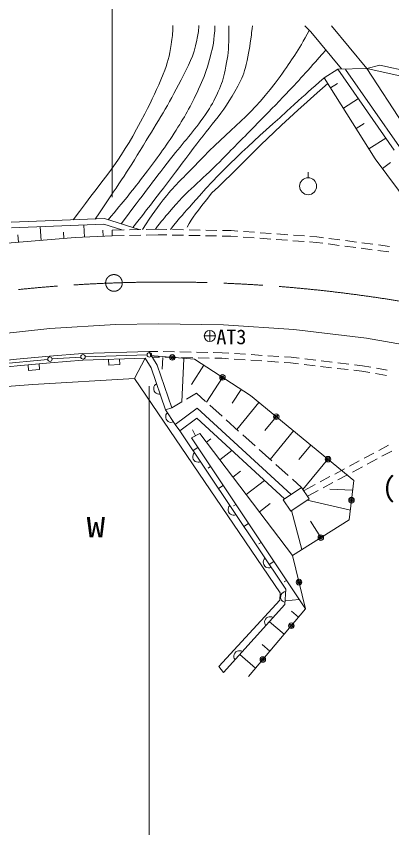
# Model space of a CAD drawing. Units: millimetres at full size, sheet at 1:1000; details may follow other scales. Extents: x 40000 to 680000, y 20000 to 380000.
# Drawn here: x 253626 to 287434, y 269300 to 342258 of the extents above; entities that cross this region are included whole.
import ezdxf
from ezdxf.enums import TextEntityAlignment as Align

# ---------------------------------------------------------------- set-up
doc = ezdxf.new("R2010")
doc.units = ezdxf.units.MM
doc.header["$LTSCALE"] = 1000
doc.linetypes.add('CHAIN', pattern=[18.5, 12, -1.5, 3.5, -1.5])
for name, color, linetype, lineweight in [('M-BGD', 7, 'Continuous', 13), ('M-BMK', 2, 'CHAIN', 13), ('M-STR-HTXT', 7, 'Continuous', 13), ('M-STR-STRC', 7, 'Continuous', 13), ('M-WORK', 1, 'Continuous', 13)]:
    doc.layers.add(name, color=color, linetype=linetype, lineweight=lineweight)
doc.layers.add('M-BMK-HTXT', color=7, linetype='Continuous')
doc.styles.add('ＭＳ ゴシック', font='')
doc.styles.get('ＭＳ ゴシック').set_extended_font_data('MS Gothic')

msp = doc.modelspace()

# ---------------------------------------------------------------- linework, layer by layer
at = {"layer": 'M-BGD'}
for p, q in [((271055, 314013), (271054, 313013)), ((271555, 313513), (270555, 313514)), ((253653, 311425), (256624, 311701)), ((256624, 311701), (259597, 311922)), ((259597, 311922), (265562, 312128)), ((265562, 312128), (266366, 312114)), ((265562, 312128), (266321, 310897)), ((269680, 311422), (265684, 311744)), ((265874, 311622), (266511, 311611)), ((266825, 311572), (266770, 310515)), ((266866, 312104), (267866, 312086)), ((267011, 311602), (268011, 311583)), ((268366, 312077), (269365, 312059)), ((268511, 311574), (269511, 311556)), ((269865, 312050), (270865, 312031)), ((270011, 311547), (271010, 311528)), ((271365, 312022), (272169, 312007)), ((272169, 312007), (272776, 311967)), ((273275, 311934), (274273, 311868)), ((274772, 311835), (275770, 311768)), ((276269, 311735), (277267, 311669)), ((277765, 311636), (278373, 311595)), ((278373, 311595), (279101, 311509)), ((250603, 311110), (253653, 311425)), ((250676, 310514), (253708, 310827)), ((253708, 310827), (256669, 311103)), ((254691, 310919), (254737, 310421)), ((255733, 310513), (255687, 311011)), ((256669, 311103), (259630, 311323)), ((259630, 311323), (265234, 311517)), ((261932, 311403), (261950, 310903)), ((261950, 310903), (262949, 310937)), ((262949, 310937), (262932, 311437)), ((265234, 311517), (264260, 309691)), ((265234, 311517), (265775, 310638)), ((266321, 310897), (267645, 307059)), ((268729, 311472), (268524, 307583)), ((270517, 310878), (269400, 309158)), ((274704, 308158), (269680, 311422)), ((271510, 311519), (272147, 311508)), ((272147, 311508), (272743, 311468)), ((273242, 311435), (274240, 311369)), ((274738, 311336), (275736, 311269)), ((276235, 311236), (277233, 311170)), ((277732, 311137), (278327, 311097)), ((278327, 311097), (279042, 311013)), ((279539, 310954), (280532, 310837)), ((279598, 311451), (280591, 311334)), ((281087, 311275), (282080, 311158)), ((282577, 311099), (283570, 310982)), ((284067, 310923), (284795, 310837)), ((284795, 310837), (285554, 310707)), ((254737, 310421), (255733, 310513)), ((265775, 310638), (267078, 306863)), ((281029, 310778), (282022, 310661)), ((282518, 310602), (283511, 310485)), ((284008, 310426), (284723, 310342)), ((284723, 310342), (285470, 310214)), ((285963, 310129), (286948, 309960)), ((286047, 310622), (287033, 310453)), ((264260, 309691), (255113, 309157)), ((277372, 290411), (264260, 309691)), ((272192, 309790), (270746, 307565)), ((255113, 309157), (251567, 308894)), ((266026, 308930), (266002, 308816)), ((266002, 308816), (266004, 308690)), ((266004, 308690), (266056, 308538)), ((266088, 309057), (266026, 308930)), ((266163, 309147), (266088, 309057)), ((266264, 309224), (266163, 309147)), ((273866, 308702), (273059, 307459)), ((266056, 308538), (266133, 308438)), ((266133, 308438), (266222, 308363)), ((266222, 308363), (266349, 308301)), ((266349, 308301), (266463, 308277)), ((266463, 308277), (266590, 308278)), ((269847, 308370), (268961, 307843)), ((270669, 307633), (269847, 308370)), ((284015, 300533), (274704, 308158)), ((268531, 307587), (267645, 307059)), ((272159, 306299), (271041, 307300)), ((275480, 307523), (273496, 305101)), ((267078, 306863), (267645, 307059)), ((267078, 306863), (267946, 305543)), ((267159, 306522), (267109, 306416)), ((267238, 306621), (267159, 306522)), ((267946, 305543), (269921, 307034)), ((269921, 307034), (278383, 299268)), ((267109, 306416), (267080, 306278)), ((267080, 306278), (267085, 306161)), ((267085, 306161), (267117, 306039)), ((267117, 306039), (267205, 305905)), ((267205, 305905), (267305, 305827)), ((267305, 305827), (267410, 305777)), ((267410, 305777), (267548, 305748)), ((267548, 305748), (267665, 305753)), ((267665, 305753), (267787, 305785)), ((268368, 304984), (269878, 306123)), ((269878, 306123), (277784, 298867)), ((273648, 304964), (272531, 305965)), ((277032, 306252), (276012, 305006)), ((267946, 305543), (268368, 304984)), ((268368, 304984), (277887, 290747)), ((269776, 304538), (269495, 305080)), ((278584, 304981), (276487, 302421)), ((270156, 304735), (269396, 304341)), ((269396, 304341), (279678, 288979)), ((278488, 293791), (270156, 304735)), ((270751, 303953), (271159, 304263)), ((275138, 303630), (274021, 304631)), ((280136, 303710), (279059, 302396)), ((269549, 302822), (269522, 302683)), ((269599, 302927), (269549, 302822)), ((269967, 303487), (269554, 303211)), ((269677, 303027), (269599, 302927)), ((271942, 302390), (273037, 303224)), ((276627, 302295), (275510, 303296)), ((269522, 302683), (269527, 302566)), ((269527, 302566), (269561, 302444)), ((269561, 302444), (269650, 302311)), ((269650, 302311), (269750, 302234)), ((269750, 302234), (269855, 302184)), ((269855, 302184), (269994, 302156)), ((269994, 302156), (270110, 302162)), ((270110, 302162), (270232, 302196)), ((281687, 302439), (279441, 299697)), ((271110, 301781), (270902, 301642)), ((273132, 300826), (273820, 301350)), ((278117, 300961), (277000, 301961)), ((279312, 299890), (278489, 300627)), ((272252, 300074), (271837, 299796)), ((274322, 299263), (275979, 300524)), ((277654, 298780), (279312, 299890)), ((279312, 299890), (279992, 298876)), ((283601, 296978), (284015, 300533)), ((283912, 299644), (281867, 299746)), ((275512, 297699), (276481, 298437)), ((278334, 297765), (277654, 298780)), ((279992, 298876), (278334, 297765)), ((283705, 297867), (279817, 298758)), ((272722, 298076), (272695, 297937)), ((272695, 297937), (272700, 297821)), ((272700, 297821), (272734, 297699)), ((272772, 298181), (272722, 298076)), ((272734, 297699), (272823, 297566)), ((272849, 298281), (272772, 298181)), ((273394, 298367), (273186, 298228)), ((279340, 294322), (278418, 297822)), ((272823, 297566), (272923, 297488)), ((272923, 297488), (273028, 297438)), ((273028, 297438), (273167, 297411)), ((273167, 297411), (273283, 297417)), ((273283, 297417), (273405, 297450)), ((278488, 293791), (283601, 296978)), ((274537, 296660), (274120, 296381)), ((281045, 295384), (280122, 296864)), ((275679, 294953), (275471, 294813)), ((275895, 293330), (275867, 293192)), ((275945, 293436), (275895, 293330)), ((276022, 293536), (275945, 293436)), ((279678, 288979), (278488, 293791)), ((275867, 293192), (275873, 293075)), ((275873, 293075), (275907, 292953)), ((275907, 292953), (275996, 292820)), ((275996, 292820), (276095, 292743)), ((276095, 292743), (276201, 292693)), ((276201, 292693), (276340, 292665)), ((276340, 292665), (276456, 292671)), ((276822, 293246), (276403, 292966)), ((276456, 292671), (276578, 292704)), ((277964, 291539), (277755, 291399)), ((277365, 289755), (277372, 290411)), ((277546, 290371), (277481, 290274)), ((277652, 290465), (277546, 290371)), ((277755, 290520), (277652, 290465)), ((277876, 290554), (277755, 290520)), ((277887, 290747), (277814, 289361)), ((271868, 283812), (277365, 289755)), ((277435, 290156), (277427, 289996)), ((277427, 289996), (277460, 289874)), ((277481, 290274), (277435, 290156)), ((277460, 289874), (277515, 289771)), ((277515, 289771), (277610, 289666)), ((277610, 289666), (277706, 289601)), ((279107, 289832), (277831, 289696)), ((277814, 289361), (272273, 283247)), ((274539, 282904), (279678, 288979)), ((277706, 289601), (277824, 289555)), ((276281, 288236), (276171, 288174)), ((276393, 288270), (276281, 288236)), ((276534, 288277), (276393, 288270)), ((276649, 288254), (276534, 288277)), ((276764, 288203), (276649, 288254)), ((279036, 288219), (278397, 288760)), ((276013, 287940), (275990, 287825)), ((275990, 287825), (275997, 287684)), ((275997, 287684), (276031, 287572)), ((276064, 288055), (276013, 287940)), ((276031, 287572), (276093, 287462)), ((276171, 288174), (276064, 288055)), ((277751, 286701), (276422, 287825)), ((276466, 285182), (275775, 285766)), ((273242, 284882), (273219, 284768)), ((273219, 284768), (273226, 284627)), ((273226, 284627), (273260, 284515)), ((273293, 284998), (273242, 284882)), ((273400, 285117), (273293, 284998)), ((273511, 285179), (273400, 285117)), ((273622, 285213), (273511, 285179)), ((273764, 285219), (273622, 285213)), ((275181, 283663), (273748, 284875)), ((273878, 285197), (273764, 285219)), ((273994, 285146), (273878, 285197)), ((272273, 283247), (271868, 283812)), ((273260, 284515), (273322, 284405))]:
    msp.add_line(p, q, dxfattribs=at)
for centre, radius in [((271055, 313513), 500), ((267682, 311583), 250), ((267682, 311583), 150), ((267682, 311583), 50), ((272192, 309790), 250), ((272192, 309790), 150), ((272192, 309790), 50), ((277032, 306252), 250), ((277032, 306252), 150), ((277032, 306252), 50), ((281687, 302439), 250), ((281687, 302439), 150), ((281687, 302439), 50), ((283808, 298756), 250), ((283808, 298756), 150), ((283808, 298756), 50), ((281044, 295384), 250), ((281044, 295384), 150), ((281044, 295384), 50), ((279083, 291385), 250), ((279083, 291385), 150), ((279083, 291385), 50), ((278393, 287460), 250), ((278393, 287460), 150), ((278393, 287460), 50), ((275823, 284423), 250), ((275823, 284423), 150), ((275823, 284423), 50)]:
    msp.add_circle(centre, radius, dxfattribs=at)
at = {"layer": 'M-BMK'}
msp.add_circle((262425, 318280), 750, dxfattribs=at)
msp.add_arc((267076, 188363), 130000, 72.04193, 113.064, dxfattribs=at)
at = {"layer": 'M-STR-HTXT'}
for p, q in [((262263, 326000), (262263, 353000)), ((265607, 309000), (265607, 243000))]:
    msp.add_line(p, q, dxfattribs=at)
at = {"layer": 'M-STR-STRC'}
for p, q in [((259442, 311622), (256862, 311443)), ((265407, 311812), (259842, 311642)), ((256464, 311410), (250899, 310870))]:
    msp.add_line(p, q, dxfattribs=at)
for centre in [(256663, 311429), (259642, 311636), (265607, 311819)]:
    msp.add_circle(centre, 200, dxfattribs=at)
at = {"layer": 'M-WORK'}
for p, q in [((279618, 341388), (280135, 340863)), ((280135, 340863), (282916, 337514)), ((285187, 337547), (281993, 341383)), ((285187, 337547), (286352, 337870)), ((286352, 337870), (294324, 336095)), ((282576, 337509), (281351, 336732)), ((282576, 337509), (285187, 337547)), ((282576, 337509), (287662, 330205)), ((283265, 337483), (288115, 330517)), ((285187, 337547), (288514, 332464)), ((285187, 337547), (294404, 335524)), ((281351, 336732), (285951, 329434)), ((281926, 335820), (282561, 336220)), ((283076, 333995), (284429, 334848)), ((284226, 332171), (284945, 332624)), ((285376, 330346), (286897, 331305)), ((285951, 329434), (292433, 320651)), ((286600, 328556), (287327, 329093)), ((279898, 327731), (279898, 328251)), ((253170, 323734), (261576, 324060)), ((261576, 324060), (264696, 323077)), ((253203, 323235), (261509, 323557)), ((255881, 322110), (255778, 323335)), ((259774, 322406), (259722, 323488)), ((261509, 323557), (263134, 323045)), ((253841, 321939), (253786, 322597)), ((257921, 322281), (257873, 322848)), ((258941, 322366), (262273, 322527)), ((261440, 322487), (261414, 323020)), ((262263, 323027), (263333, 323049)), ((262263, 323027), (262273, 322527)), ((262273, 322527), (263338, 322549)), ((263833, 323059), (264833, 323079)), ((263838, 322559), (264838, 322579)), ((265333, 323090), (266403, 323111)), ((265338, 322590), (266403, 322611)), ((266403, 323111), (267183, 323096)), ((266403, 322611), (267171, 322596)), ((267671, 322587), (268671, 322567)), ((267683, 323087), (268682, 323067)), ((269171, 322558), (270171, 322538)), ((269182, 323058), (270182, 323038)), ((270671, 322529), (271670, 322509)), ((270682, 323029), (271682, 323009)), ((272170, 322500), (272939, 322485)), ((272182, 323000), (272962, 322985)), ((272939, 322485), (273550, 322441)), ((272962, 322985), (273587, 322939)), ((274086, 322903), (275083, 322831)), ((275582, 322794), (276579, 322722)), ((277078, 322686), (278075, 322613)), ((278574, 322577), (279571, 322505)), ((252821, 321854), (258941, 322366)), ((274049, 322404), (275046, 322332)), ((275545, 322296), (276542, 322223)), ((277041, 322187), (278038, 322115)), ((278537, 322078), (279535, 322006)), ((280033, 321970), (280645, 321925)), ((280070, 322468), (280695, 322423)), ((280645, 321925), (281213, 321851)), ((280695, 322423), (281278, 322347)), ((281709, 321787), (282700, 321657)), ((281773, 322282), (282765, 322153)), ((283261, 322088), (284252, 321959)), ((284748, 321894), (285740, 321765)), ((283196, 321593), (284188, 321463)), ((284683, 321399), (285675, 321269)), ((286171, 321205), (287162, 321075)), ((286236, 321700), (287227, 321571)), ((256660, 314183), (262559, 314532)), ((262559, 314532), (266443, 314611)), ((266443, 314611), (272274, 314506)), ((272274, 314506), (278603, 314086)), ((250495, 313519), (256660, 314183)), ((278603, 314086), (285153, 313312)), ((285153, 313312), (291728, 312183)), ((286264, 303225), (287145, 303697)), ((284941, 302517), (285823, 302989)), ((286547, 302696), (287428, 303168)), ((283619, 301809), (284500, 302281)), ((285224, 301988), (286106, 302460)), ((282296, 301101), (283178, 301573)), ((283902, 301280), (284784, 301752)), ((280974, 300393), (281856, 300865)), ((282580, 300572), (283461, 301044)), ((279555, 299634), (280533, 300157)), ((281257, 299864), (282139, 300336)), ((279838, 299105), (280816, 299628))]:
    msp.add_line(p, q, dxfattribs=at)
msp.add_circle((279898, 326971), 760, dxfattribs=at)
for points, knots in [([(258741, 323950), (261959, 328220), (263162, 329471), (265195, 333481), (265893, 334857), (266293, 335628), (266866, 337060), (267268, 338062), (267420, 338663), (267578, 339731), (267676, 340385), (267705, 340632), (267736, 341415)], [0, 0, 0, 0, 1, 1, 1, 2, 2, 2, 3, 3, 3, 4, 4, 4, 4]), ([(260737, 324028), (262876, 327174), (263469, 328026), (265084, 330674), (266460, 332928), (267266, 334175), (268466, 336527), (269151, 337870), (269609, 338632), (269892, 340113), (269988, 340615), (270037, 340817), (270076, 341410)], [0, 0, 0, 0, 1, 1, 1, 2, 2, 2, 3, 3, 3, 4, 4, 4, 4]), ([(261905, 323957), (263435, 325784), (263854, 326281), (265031, 327828), (266172, 329327), (266822, 330162), (267846, 331743), (268807, 333227), (269295, 334098), (270041, 335701), (270451, 336582), (270676, 337088), (270925, 338029), (271179, 338990), (271372, 339527), (271460, 340518), (271491, 340864), (271508, 340993), (271510, 341407)], [0, 0, 0, 0, 1, 1, 1, 2, 2, 2, 3, 3, 3, 4, 4, 4, 5, 5, 5, 6, 6, 6, 6]), ([(263076, 323587), (265216, 326438), (265760, 327175), (267524, 329442), (268742, 331006), (269546, 331791), (270667, 333426), (271187, 334184), (271439, 334641), (271815, 335480), (272141, 336207), (272278, 336642), (272436, 337423), (272637, 338414), (272733, 338980), (272765, 339990), (272783, 340542), (272787, 340744), (272753, 341404)], [0, 0, 0, 0, 1, 1, 1, 2, 2, 2, 3, 3, 3, 4, 4, 4, 5, 5, 5, 6, 6, 6, 6]), ([(264122, 323257), (266629, 326465), (267291, 327304), (269249, 329952), (270967, 332277), (272202, 333415), (273566, 335964), (273952, 336686), (274139, 337121), (274321, 337919), (274556, 338945), (274670, 339526), (274794, 340572), (274833, 340894), (274849, 341004), (274882, 341399)], [0, 0, 0, 0, 1, 1, 1, 2, 2, 2, 3, 3, 3, 4, 4, 4, 5, 5, 5, 5]), ([(264986, 323084), (265953, 324560), (266253, 325007), (267187, 326147), (268186, 327365), (268874, 327934), (269958, 329076), (272852, 332122), (274961, 333424), (277388, 336853), (278492, 338415), (278928, 339018), (280012, 340988)], [0, 0, 0, 0, 1, 1, 1, 2, 2, 2, 3, 3, 3, 4, 4, 4, 4]), ([(266157, 323107), (266735, 323880), (266926, 324090), (267441, 324703), (269039, 326601), (270196, 327422), (271945, 329181), (273161, 330404), (273839, 331093), (275046, 332324), (276062, 333358), (276638, 333931), (277639, 334980), (279185, 336599), (279662, 337150), (281507, 339211)], [0, 0, 0, 0, 1, 1, 1, 2, 2, 2, 3, 3, 3, 4, 4, 4, 5, 5, 5, 5]), ([(267508, 323086), (268428, 324231), (268722, 324535), (269522, 325445), (272809, 329181), (274975, 330978), (278659, 334324), (279703, 335272), (280040, 335590), (281351, 336732)], [0, 0, 0, 0, 1, 1, 1, 2, 2, 2, 3, 3, 3, 3]), ([(269019, 323289), (269532, 324235), (269778, 324517), (271245, 326366), (274501, 329432), (276257, 331529), (281679, 336212)], [0, 0, 0, 0, 1, 1, 1, 2, 2, 2, 2])]:
    msp.add_open_spline(points, degree=3, knots=knots, dxfattribs=at)

# ---------------------------------------------------------------- texts
at = {"layer": 'M-BGD', "style": 'ＭＳ ゴシック'}
msp.add_text('AT3', height=1320, dxfattribs=at).set_placement((271647, 312378), align=Align.BOTTOM_LEFT)
at = {"layer": 'M-BMK-HTXT', "style": 'ＭＳ ゴシック', "width": 1.35}
msp.add_text('W', height=1833, dxfattribs=at).set_placement((259957, 294866), align=Align.BOTTOM_LEFT)
at = {"layer": 'M-BMK-HTXT', "insert": (286563, 298522), "char_height": 1833, "attachment_point": 7, "style": 'ＭＳ ゴシック'}
msp.add_mtext('\\T1.41;(駐)', dxfattribs=at)

doc.saveas('drawing.dxf')
